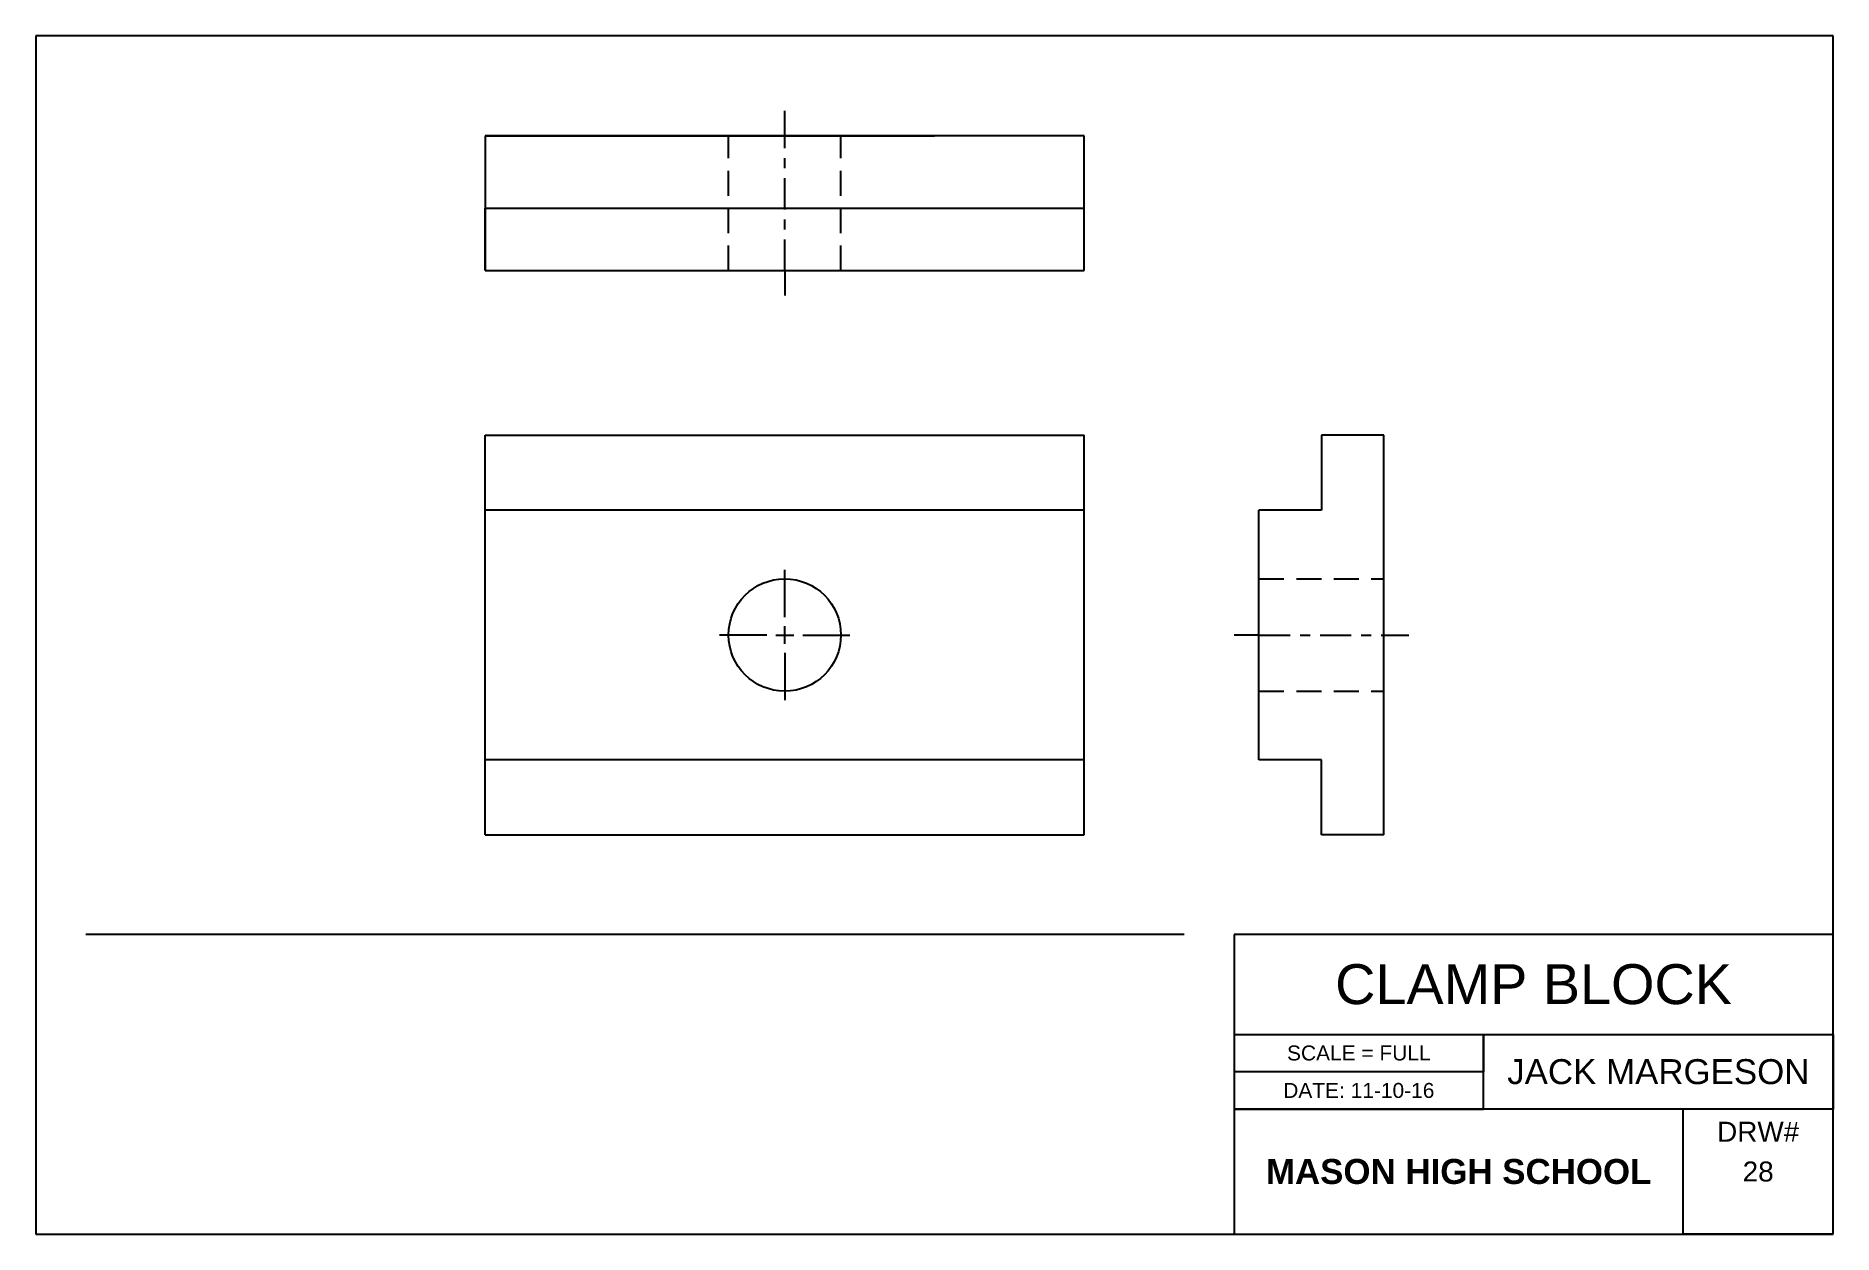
# Model space of a CAD drawing. Header units: inches. Extents: x 0 to 18, y 0 to 12.
import ezdxf

# ---------------------------------------------------------------- set-up
doc = ezdxf.new("R2010")
doc.units = ezdxf.units.IN
doc.header["$MEASUREMENT"] = 0
doc.linetypes.add('CENTER', pattern=[2, 1.25, -0.25, 0.25, -0.25])
doc.linetypes.add('HIDDEN', pattern=[0.375, 0.25, -0.125])
doc.layers.add('dims', color=3, linetype='Continuous')
doc.styles.get("Standard").update_dxf_attribs({"font": 'arial.ttf'})

msp = doc.modelspace()

# ---------------------------------------------------------------- linework, layer by layer
for p, q in [((18, 12), (0, 12)), ((0, 12), (0, 0)), ((18, 12), (0, 12)), ((0, 12), (0, 0)), ((18, 0), (18, 12)), ((18, 0), (18, 12)), ((4.5, 11), (9, 11)), ((4.5, 11), (4.5, 9.65)), ((10.5, 11), (4.5, 11)), ((10.5, 9.65), (10.5, 11)), ((4.5, 9.65), (4.5, 10.275)), ((4.5, 10.275), (10.5, 10.275)), ((4.5, 9.65), (10.5, 9.65)), ((4.5, 4), (4.5, 8)), ((4.5, 8), (10.5, 8)), ((10.5, 7.25), (10.5, 8)), ((13.5, 8), (12.875, 8)), ((12.875, 8), (12.875, 7.25)), ((13.5, 4), (13.5, 8)), ((10.5, 7.25), (4.5, 7.25)), ((10.5, 4.75), (10.5, 7.25)), ((12.875, 7.25), (12.25, 7.25)), ((12.25, 4.75), (12.25, 7.25)), ((10.5, 4.75), (4.5, 4.75)), ((10.5, 4), (10.5, 4.75)), ((12.875, 4.75), (12.25, 4.75)), ((12.875, 4), (12.875, 4.75)), ((4.5, 4), (10.5, 4)), ((13.5, 4), (12.875, 4)), ((11.5, 3), (0.5, 3)), ((18, 3), (12, 3)), ((12, 3), (12, 0)), ((12, 3), (12, 2)), ((18, 0), (18, 3)), ((12, 2), (18, 2)), ((14.5, 1.25), (14.5, 2)), ((14.5, 2), (14.5, 1.625)), ((18, 2), (18, 1.25)), ((14.5, 1.625), (12, 1.625)), ((18, 1.25), (12, 1.25)), ((12, 1.25), (14.5, 1.25)), ((16.5, 0), (16.5, 1.25)), ((0, 0), (18, 0)), ((0, 0), (18, 0)), ((18, 0), (16.5, 0)), ((18, 0), (16.5, 0))]:
    msp.add_line(p, q)
at = {"color": 3, "linetype": 'CENTER'}
for p, q in [((7.5, 11), (7.5, 11.25)), ((7.5, 9.65), (7.5, 9.4)), ((7.5, 6.18), (7.5, 6.6525)), ((7.32, 6), (6.8475, 6)), ((7.41, 6), (7.59, 6)), ((7.5, 5.91), (7.5, 6.09)), ((7.68, 6), (8.1525, 6)), ((12.25, 6), (12, 6)), ((13.5, 6), (13.75, 6)), ((7.5, 5.82), (7.5, 5.3475))]:
    msp.add_line(p, q, dxfattribs=at)
at = {"linetype": 'HIDDEN'}
for p, q in [((6.9375, 9.65), (6.9375, 11)), ((8.0625, 9.65), (8.0625, 11)), ((12.25, 6.5625), (13.5, 6.5625)), ((12.25, 5.4375), (13.5, 5.4375))]:
    msp.add_line(p, q, dxfattribs=at)
at = {"color": 3, "linetype": 'CENTER', "ltscale": 0.25}
for p, q in [((7.5, 9.65), (7.5, 11)), ((12.25, 6), (13.5, 6))]:
    msp.add_line(p, q, dxfattribs=at)
msp.add_circle((7.5, 6), 0.5625)

# ---------------------------------------------------------------- texts
for s, width, insert, char_height, attachment_point in [('CLAMP BLOCK', 6, (15, 2.5), 0.4, 5), ('SCALE = FULL', 2.5, (13.25, 1.8125), 0.15, 5), ('DATE: 11-10-16', 2.5, (13.25, 1.4375), 0.15, 5), ('DRW#', 1.5, (17.25, 1.125), 0.2, 2), ('{\\fArial|b1|i0|c0|p34;MASON HIGH SCHOOL}', 4.5, (14.25, 0.625), 0.25, 5), ('28', 1.5, (17.25, 0.625), 0.2, 5)]:
    msp.add_mtext_dynamic_manual_height_columns(s, width=width, gutter_width=1, heights=[0], dxfattribs=dict(insert=insert, char_height=char_height, attachment_point=attachment_point))
at = {"layer": 'dims', "color": 3, "insert": (16.25, 1.625), "char_height": 0.25, "attachment_point": 5}
msp.add_mtext_dynamic_manual_height_columns('{\\C0;JACK MARGESON}', width=3.5, gutter_width=1, heights=[0], dxfattribs=at)

doc.saveas('drawing.dxf')
